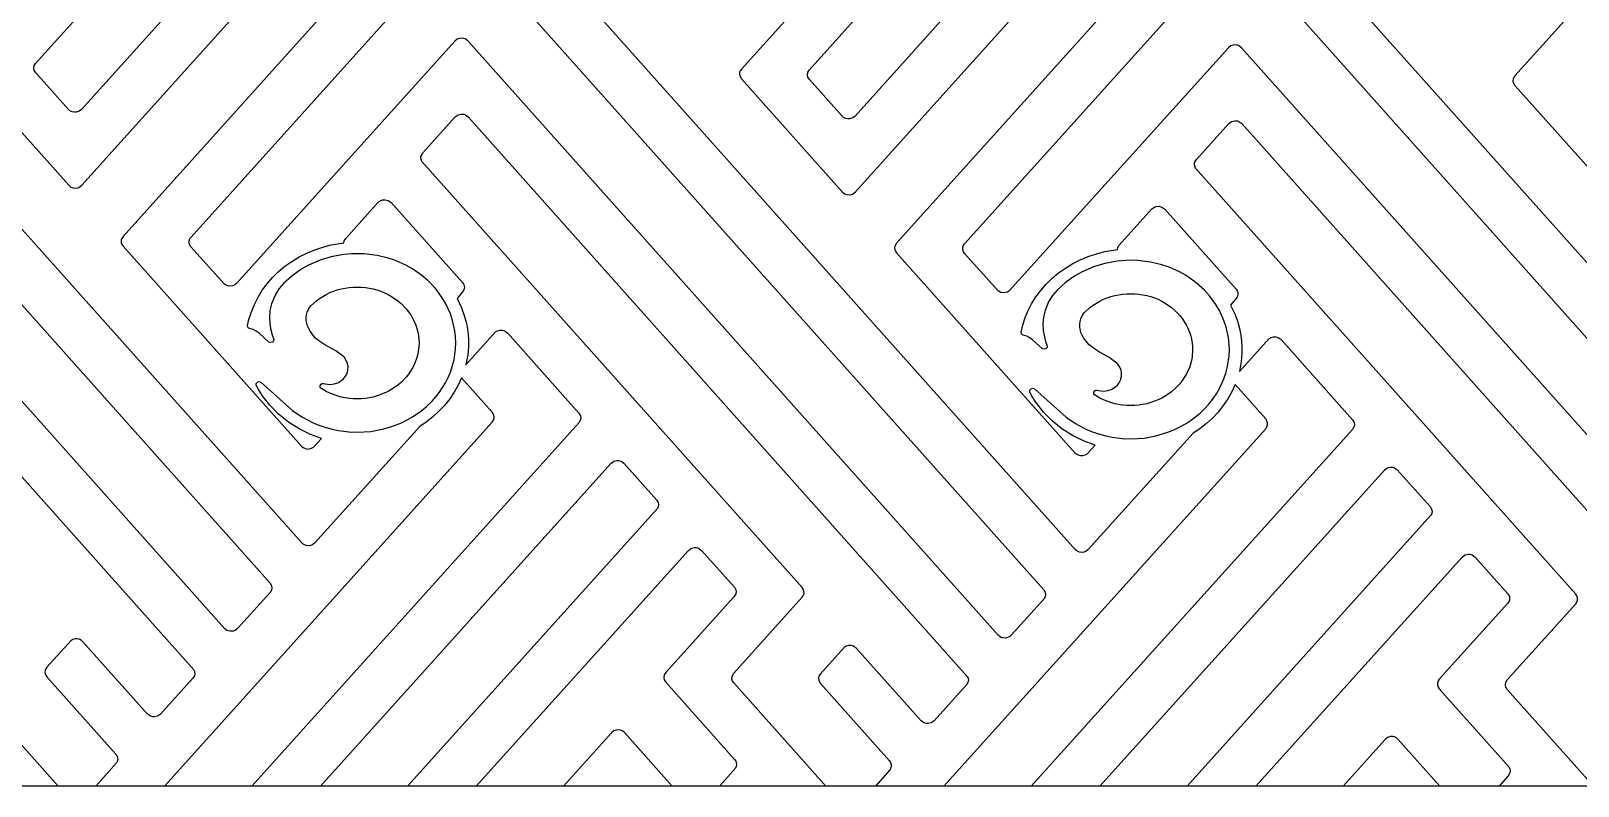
# Model space of a CAD drawing. Extents: x 44111 to 90315, y 4379 to 151689.
# Drawn here: x 67238 to 68182, y 134819 to 135279 of the extents above; entities that cross this region are included whole.
import ezdxf

# ---------------------------------------------------------------- set-up
doc = ezdxf.new("R2010")
doc.units = 0
doc.header["$LTSCALE"] = 1000
doc.header["$MEASUREMENT"] = 0
for name, color, linetype in [('A-立面外墙材料填充', 8, 'Continuous'), ('A-立面看线', 50, 'Continuous'), ('DIM_ELEV', 3, 'Continuous')]:
    doc.layers.add(name, color=color, linetype=linetype)

# ---------------------------------------------------------------- blocks, each defined once
blk = doc.blocks.new('yggggggg')
at = {"layer": 'A-立面外墙材料填充'}
for p, q in [((658625.12, -620170.71), (658902.14, -619863.3)), ((658955.06, -619863.68), (658653.09, -620198.77)), ((659097.02, -620174.77), (659374.04, -619867.36)), ((659426.96, -619867.74), (659124.98, -620202.83)), ((658653.29, -620244.99), (658974.55, -619888.5)), ((659125.18, -620249.05), (659446.44, -619892.56)), ((659002.51, -619916.56), (658678.45, -620276.17)), ((659474.41, -619920.62), (659150.35, -620280.23)), ((658719.91, -620276.6), (659021.89, -619941.51)), ((659191.81, -620280.66), (659493.78, -619945.57)), ((658442.04, -620122.29), (658768.22, -620487.56)), ((658787.44, -620463), (658483.5, -620122.65)), ((658913.94, -620126.35), (659240.12, -620491.62)), ((659259.34, -620467.06), (658955.4, -620126.71)), ((659097.38, -620127.93), (659055.64, -620174.24)), ((659385.83, -620130.41), (659712.01, -620495.68)), ((659731.23, -620471.12), (659427.3, -620130.77)), ((659569.27, -620131.99), (659527.54, -620178.3)), ((658740.4, -620515.2), (658417, -620153.05)), ((658880.86, -620157.1), (658747.76, -620304.8)), ((658882.24, -620156), (658880.86, -620157.1)), ((658883.7, -620155.46), (658882.24, -620156)), ((658885.58, -620155.38), (658883.7, -620155.46)), ((658887.09, -620155.8), (658885.58, -620155.38)), ((658888.9, -620157.11), (658887.09, -620155.8)), ((659212.3, -620519.26), (658888.9, -620157.11)), ((659352.76, -620161.16), (659219.03, -620309.44)), ((659354.14, -620160.06), (659352.76, -620161.16)), ((659355.6, -620159.52), (659354.14, -620160.06)), ((659357.48, -620159.44), (659355.6, -620159.52)), ((659358.99, -620159.86), (659357.48, -620159.44)), ((659360.79, -620161.17), (659358.99, -620159.86)), ((659684.19, -620523.32), (659360.79, -620161.17)), ((658583.76, -620176.11), (658645.28, -620245.01)), ((658624.06, -620173.8), (658624.33, -620172.05)), ((658624.32, -620174.99), (658624.06, -620173.8)), ((658625.22, -620176.47), (658624.32, -620174.99)), ((658624.33, -620172.05), (658625.12, -620170.71)), ((658645.25, -620198.88), (658625.22, -620176.47)), ((659054.6, -620176.13), (659054.46, -620177.37)), ((659054.96, -620175.22), (659054.6, -620176.13)), ((659055.64, -620174.24), (659054.96, -620175.22)), ((659095.96, -620177.86), (659096.22, -620176.11)), ((659096.22, -620176.11), (659097.02, -620174.77)), ((659054.46, -620177.37), (659054.62, -620178.33)), ((659054.62, -620178.33), (659055.65, -620180.17)), ((659055.65, -620180.17), (659117.18, -620249.07)), ((659096.22, -620179.05), (659095.96, -620177.86)), ((659097.12, -620180.53), (659096.22, -620179.05)), ((659117.14, -620202.94), (659097.12, -620180.53)), ((659526.5, -620180.19), (659526.36, -620181.43)), ((659526.36, -620181.43), (659526.51, -620182.39)), ((659526.86, -620179.28), (659526.5, -620180.19)), ((659526.51, -620182.39), (659527.55, -620184.23)), ((659527.54, -620178.3), (659526.86, -620179.28)), ((659527.55, -620184.23), (659589.08, -620253.13)), ((658417.13, -620199.27), (658721.57, -620540.3)), ((658646.04, -620199.56), (658645.25, -620198.88)), ((658647.45, -620200.25), (658646.04, -620199.56)), ((658648.79, -620200.5), (658647.45, -620200.25)), ((658649.78, -620200.47), (658648.79, -620200.5)), ((658651.65, -620199.89), (658649.78, -620200.47)), ((658653.09, -620198.77), (658651.65, -620199.89)), ((658861.33, -620225.21), (658881.06, -620203.32)), ((658881.06, -620203.32), (658882.83, -620202.05)), ((658882.83, -620202.05), (658884.74, -620201.59)), ((658884.74, -620201.59), (658886.34, -620201.74)), ((658886.34, -620201.74), (658887.27, -620202.06)), ((658887.27, -620202.06), (658889.03, -620203.33)), ((658889.03, -620203.33), (659193.46, -620544.36)), ((659117.93, -620203.62), (659117.14, -620202.94)), ((659119.35, -620204.31), (659117.93, -620203.62)), ((659120.69, -620204.56), (659119.35, -620204.31)), ((659121.68, -620204.53), (659120.69, -620204.56)), ((659123.55, -620203.95), (659121.68, -620204.53)), ((659124.98, -620202.83), (659123.55, -620203.95)), ((659333.23, -620229.27), (659352.96, -620207.38)), ((659352.96, -620207.38), (659354.72, -620206.11)), ((659354.72, -620206.11), (659356.64, -620205.65)), ((659356.64, -620205.65), (659358.24, -620205.8)), ((659358.24, -620205.8), (659359.17, -620206.12)), ((659359.17, -620206.12), (659360.93, -620207.39)), ((659360.93, -620207.39), (659664.97, -620547.88)), ((658860.16, -620227.88), (658860.43, -620226.69)), ((658860.31, -620229.31), (658860.16, -620227.88)), ((658860.82, -620230.44), (658860.31, -620229.31)), ((658860.43, -620226.69), (658861.33, -620225.21)), ((659092.71, -620490.22), (658860.82, -620230.44)), ((659332.06, -620231.94), (659332.32, -620230.75)), ((659332.21, -620233.37), (659332.06, -620231.94)), ((659332.72, -620234.5), (659332.21, -620233.37)), ((659332.32, -620230.75), (659333.23, -620229.27)), ((659564.61, -620494.28), (659332.72, -620234.5)), ((658645.28, -620245.01), (658646.63, -620246.08)), ((658646.63, -620246.08), (658648.08, -620246.63)), ((658648.08, -620246.63), (658649.96, -620246.72)), ((658649.96, -620246.72), (658651.47, -620246.3)), ((658651.47, -620246.3), (658653.29, -620244.99)), ((659117.18, -620249.07), (659118.52, -620250.14)), ((659118.52, -620250.14), (659119.98, -620250.69)), ((659119.98, -620250.69), (659121.86, -620250.78)), ((659121.86, -620250.78), (659123.37, -620250.37)), ((659123.37, -620250.37), (659125.18, -620249.05)), ((658814.29, -620277.41), (658834.15, -620255.39)), ((658834.15, -620255.39), (658835.46, -620254.41)), ((658835.46, -620254.41), (658836.72, -620253.93)), ((658836.72, -620253.93), (658838.32, -620253.79)), ((658838.32, -620253.79), (658840.23, -620254.25)), ((658840.23, -620254.25), (658841.99, -620255.53)), ((658841.99, -620255.53), (658885.56, -620304.33)), ((659286.19, -620281.47), (659306.05, -620259.45)), ((659306.05, -620259.45), (659307.36, -620258.47)), ((659307.36, -620258.47), (659308.62, -620257.99)), ((659308.62, -620257.99), (659310.22, -620257.85)), ((659310.22, -620257.85), (659312.13, -620258.31)), ((659312.13, -620258.31), (659313.89, -620259.59)), ((659313.89, -620259.59), (659357.46, -620308.39)), ((658677.4, -620278.01), (658677.25, -620278.97)), ((658677.25, -620278.97), (658677.38, -620280.21)), ((658677.38, -620280.21), (658677.73, -620281.12)), ((658678.45, -620276.17), (658677.4, -620278.01)), ((658718.74, -620279.82), (658718.78, -620278.94)), ((658719, -620281.02), (658718.74, -620279.82)), ((658718.78, -620278.94), (658719.24, -620277.56)), ((658719.24, -620277.56), (658719.91, -620276.6)), ((658805.49, -620281.37), (658813.11, -620280.13)), ((658813.11, -620280.13), (658813.39, -620278.89)), ((658813.39, -620278.89), (658814.29, -620277.41)), ((659150.35, -620280.23), (659149.3, -620282.07)), ((659191.14, -620281.62), (659191.81, -620280.66)), ((658677.73, -620281.12), (658678.44, -620282.14)), ((658678.44, -620282.14), (658787.27, -620404.01)), ((658719.9, -620282.49), (658719, -620281.02)), ((658740.43, -620305.37), (658719.9, -620282.49)), ((658781.43, -620291.39), (658785.86, -620288.72)), ((658785.86, -620288.72), (658790.51, -620286.36)), ((658790.51, -620286.36), (658795.35, -620284.35)), ((658795.35, -620284.35), (658800.36, -620282.68)), ((658805.39, -620288.62), (658798.61, -620290.71)), ((658800.36, -620282.68), (658805.49, -620281.37)), ((658813.07, -620287.2), (658805.39, -620288.62)), ((658817.75, -620286.78), (658813.07, -620287.2)), ((658825.59, -620286.82), (658817.75, -620286.78)), ((658833.38, -620287.79), (658825.59, -620286.82)), ((658840.28, -620289.46), (658833.38, -620287.79)), ((658844.65, -620290.95), (658840.28, -620289.46)), ((659149.3, -620282.07), (659149.14, -620283.03)), ((659149.14, -620283.03), (659149.27, -620284.27)), ((659149.27, -620284.27), (659149.63, -620285.18)), ((659149.63, -620285.18), (659150.33, -620286.2)), ((659150.33, -620286.2), (659259.17, -620408.07)), ((659190.67, -620284.21), (659190.68, -620283)), ((659191.13, -620285.59), (659190.67, -620284.21)), ((659190.68, -620283), (659191.14, -620281.62)), ((659191.8, -620286.55), (659191.13, -620285.59)), ((659212.32, -620309.43), (659191.8, -620286.55)), ((659262.41, -620290.42), (659267.25, -620288.41)), ((659267.25, -620288.41), (659272.25, -620286.74)), ((659272.25, -620286.74), (659277.39, -620285.43)), ((659277.39, -620285.43), (659285.01, -620284.19)), ((659285.01, -620284.19), (659285.28, -620282.95)), ((659285.28, -620282.95), (659286.19, -620281.47)), ((658769.7, -620301.19), (658773.32, -620297.65)), ((658773.32, -620297.65), (658777.24, -620294.38)), ((658777.24, -620294.38), (658781.43, -620291.39)), ((658784.41, -620298.13), (658781.35, -620300.42)), ((658787.57, -620296.05), (658784.41, -620298.13)), ((658791.56, -620293.81), (658787.57, -620296.05)), ((658798.61, -620290.71), (658791.56, -620293.81)), ((658851.05, -620293.81), (658844.65, -620290.95)), ((658855.04, -620296.05), (658851.05, -620293.81)), ((658860.68, -620299.96), (658855.04, -620296.05)), ((659245.22, -620301.71), (659249.13, -620298.44)), ((659249.13, -620298.44), (659253.32, -620295.45)), ((659253.32, -620295.45), (659257.76, -620292.78)), ((659257.76, -620292.78), (659262.41, -620290.42)), ((659263.46, -620297.87), (659259.46, -620300.11)), ((659270.51, -620294.77), (659263.46, -620297.87)), ((659277.29, -620292.68), (659270.51, -620294.77)), ((659285, -620291.25), (659277.29, -620292.68)), ((659292.82, -620290.75), (659285, -620291.25)), ((659297.52, -620290.89), (659292.82, -620290.75)), ((659305.28, -620291.85), (659297.52, -620290.89)), ((659312.17, -620293.52), (659305.28, -620291.85)), ((659316.54, -620295.01), (659312.17, -620293.52)), ((659322.94, -620297.87), (659316.54, -620295.01)), ((659326.94, -620300.11), (659322.94, -620297.87)), ((658742.13, -620306.28), (658740.43, -620305.37)), ((658743.47, -620306.52), (658742.13, -620306.28)), ((658745.43, -620306.28), (658743.47, -620306.52)), ((658746.85, -620305.6), (658745.43, -620306.28)), ((658747.76, -620304.8), (658746.85, -620305.6)), ((658760.79, -620313.25), (658763.39, -620309.04)), ((658763.39, -620309.04), (658766.35, -620305.03)), ((658766.35, -620305.03), (658769.7, -620301.19)), ((658773.58, -620308.2), (658771.18, -620312.01)), ((658776.34, -620304.96), (658773.58, -620308.2)), ((658781.35, -620300.42), (658776.34, -620304.96)), ((658804.67, -620310.47), (658809.12, -620308.8)), ((658809.12, -620308.8), (658811.6, -620308.12)), ((658811.6, -620308.12), (658816.32, -620307.27)), ((658816.32, -620307.27), (658818.9, -620307.04)), ((658818.9, -620307.04), (658823.71, -620307.04)), ((658823.71, -620307.04), (658826.29, -620307.27)), ((658826.29, -620307.27), (658831.01, -620308.12)), ((658831.01, -620308.12), (658833.37, -620308.77)), ((658833.37, -620308.77), (658835.8, -620309.59)), ((658864.11, -620302.87), (658860.68, -620299.96)), ((658866.76, -620305.47), (658864.11, -620302.87)), ((658869.24, -620308.23), (658866.76, -620305.47)), ((658873.2, -620313.6), (658869.24, -620308.23)), ((658885.56, -620304.33), (658886.23, -620305.29)), ((658886.72, -620307.55), (658886.22, -620309.26)), ((658886.23, -620305.29), (658886.57, -620306.12)), ((658886.57, -620306.12), (658886.72, -620307.55)), ((659238.25, -620309.09), (659241.6, -620305.25)), ((659241.6, -620305.25), (659245.22, -620301.71)), ((659248.23, -620309.02), (659245.48, -620312.26)), ((659253.25, -620304.48), (659248.23, -620309.02)), ((659256.3, -620302.19), (659253.25, -620304.48)), ((659259.46, -620300.11), (659256.3, -620302.19)), ((659333.12, -620304.46), (659326.94, -620300.11)), ((659338.17, -620309.03), (659333.12, -620304.46)), ((659341.15, -620312.31), (659338.17, -620309.03)), ((659357.46, -620308.39), (659358.13, -620309.35)), ((658756.72, -620322.16), (658758.56, -620317.63)), ((658758.56, -620317.63), (658760.79, -620313.25)), ((658769.03, -620317.25), (658768.09, -620321.35)), ((658771.18, -620312.01), (658769.03, -620317.25)), ((658792, -620319.81), (658793.05, -620318.51)), ((658793.05, -620318.51), (658796.38, -620315.48)), ((658796.38, -620315.48), (658798.38, -620313.99)), ((658798.38, -620313.99), (658802.38, -620311.58)), ((658802.38, -620311.58), (658804.67, -620310.47)), ((658835.8, -620309.59), (658840.11, -620311.52)), ((658840.11, -620311.52), (658842.31, -620312.76)), ((658842.31, -620312.76), (658846.13, -620315.41)), ((658846.13, -620315.41), (658848.02, -620317.01)), ((658848.02, -620317.01), (658851.2, -620320.29)), ((658875.42, -620317.35), (658873.2, -620313.6)), ((658878.15, -620323.32), (658875.42, -620317.35)), ((658886.22, -620309.26), (658882.19, -620313.95)), ((658882.19, -620313.95), (658884.99, -620319.82)), ((659214.03, -620310.34), (659212.32, -620309.43)), ((659215.99, -620310.58), (659214.03, -620310.34)), ((659217.9, -620310.13), (659215.99, -620310.58)), ((659219.03, -620309.44), (659217.9, -620310.13)), ((659230.46, -620321.69), (659232.69, -620317.31)), ((659232.69, -620317.31), (659235.29, -620313.1)), ((659235.29, -620313.1), (659238.25, -620309.09)), ((659243.08, -620316.07), (659240.93, -620321.31)), ((659245.48, -620312.26), (659243.08, -620316.07)), ((659268.28, -620319.54), (659270.28, -620318.05)), ((659270.28, -620318.05), (659274.28, -620315.64)), ((659274.28, -620315.64), (659276.57, -620314.53)), ((659276.57, -620314.53), (659281.01, -620312.86)), ((659281.01, -620312.86), (659283.49, -620312.18)), ((659283.49, -620312.18), (659288.21, -620311.33)), ((659288.21, -620311.33), (659290.79, -620311.1)), ((659290.79, -620311.1), (659295.61, -620311.1)), ((659295.61, -620311.1), (659298.19, -620311.33)), ((659298.19, -620311.33), (659302.9, -620312.18)), ((659302.9, -620312.18), (659305.39, -620312.86)), ((659305.39, -620312.86), (659309.83, -620314.53)), ((659309.83, -620314.53), (659312.12, -620315.64)), ((659312.12, -620315.64), (659314.21, -620316.82)), ((659314.21, -620316.82), (659318.03, -620319.47)), ((659345.1, -620317.66), (659341.15, -620312.31)), ((659347.32, -620321.41), (659345.1, -620317.66)), ((659358.12, -620313.32), (659354.09, -620318.01)), ((659354.09, -620318.01), (659356.88, -620323.88)), ((659358.61, -620311.61), (659358.12, -620313.32)), ((659358.13, -620309.35), (659358.46, -620310.18)), ((659358.46, -620310.18), (659358.61, -620311.61)), ((658754.44, -620330.48), (658755.28, -620326.8)), ((658755.28, -620326.8), (658756.72, -620322.16)), ((658768.09, -620321.35), (658767.74, -620325.51)), ((658767.74, -620325.51), (658767.92, -620329.52)), ((658790.17, -620325.7), (658790.33, -620324.06)), ((658790.23, -620327.39), (658790.17, -620325.7)), ((658790.93, -620330.61), (658790.23, -620327.39)), ((658790.33, -620324.06), (658790.77, -620322.29)), ((658790.77, -620322.29), (658792, -620319.81)), ((658851.2, -620320.29), (658854.01, -620324.09)), ((658854.01, -620324.09), (658856.14, -620328)), ((658879.5, -620327.36), (658878.15, -620323.32)), ((658880.89, -620333.69), (658879.5, -620327.36)), ((658884.99, -620319.82), (658886.64, -620324.4)), ((658886.64, -620324.4), (658887.88, -620329.09)), ((659227.17, -620330.86), (659228.62, -620326.22)), ((659228.62, -620326.22), (659230.46, -620321.69)), ((659239.99, -620325.41), (659239.63, -620329.58)), ((659240.93, -620321.31), (659239.99, -620325.41)), ((659262.23, -620328.12), (659262.67, -620326.35)), ((659262.67, -620326.35), (659263.9, -620323.87)), ((659263.9, -620323.87), (659264.95, -620322.57)), ((659264.95, -620322.57), (659268.28, -620319.54)), ((659318.03, -620319.47), (659319.92, -620321.07)), ((659319.92, -620321.07), (659323.09, -620324.35)), ((659323.09, -620324.35), (659324.6, -620326.25)), ((659324.6, -620326.25), (659327.01, -620330.02)), ((659350.05, -620327.38), (659347.32, -620321.41)), ((659351.4, -620331.42), (659350.05, -620327.38)), ((659356.88, -620323.88), (659358.53, -620328.46)), ((658754.47, -620331.19), (658754.44, -620330.48)), ((658754.81, -620331.83), (658754.47, -620331.19)), ((658755.4, -620332.29), (658754.81, -620331.83)), ((658757.81, -620333), (658755.4, -620332.29)), ((658759.73, -620333.96), (658757.81, -620333)), ((658761.39, -620335.19), (658759.73, -620333.96)), ((658767.46, -620340.63), (658761.39, -620335.19)), ((658767.92, -620329.52), (658768.37, -620332.41)), ((658768.37, -620332.41), (658769.37, -620336.21)), ((658769.37, -620336.21), (658770.38, -620338.93)), ((658792.54, -620334.01), (658790.93, -620330.61)), ((658794.7, -620336.88), (658792.54, -620334.01)), ((658795.95, -620338.16), (658794.7, -620336.88)), ((658856.14, -620328), (658857.05, -620330.19)), ((658857.05, -620330.19), (658858.29, -620334.4)), ((658858.29, -620334.4), (658858.72, -620336.71)), ((658858.72, -620336.71), (658859.03, -620341.05)), ((658881.3, -620337.23), (658880.89, -620333.69)), ((658881.45, -620340.76), (658881.3, -620337.23)), ((658887.59, -620354.39), (658905.66, -620334.45)), ((658887.88, -620329.09), (658888.72, -620333.86)), ((658888.72, -620333.86), (658889.15, -620338.73)), ((658905.66, -620334.45), (658906.8, -620333.76)), ((658906.8, -620333.76), (658908.34, -620333.34)), ((658908.34, -620333.34), (658909.7, -620333.34)), ((658909.7, -620333.34), (658911.24, -620333.77)), ((658911.24, -620333.77), (658913, -620335.05)), ((658913, -620335.05), (658956.57, -620383.84)), ((659226.34, -620334.54), (659227.17, -620330.86)), ((659226.37, -620335.25), (659226.34, -620334.54)), ((659226.7, -620335.89), (659226.37, -620335.25)), ((659227.3, -620336.35), (659226.7, -620335.89)), ((659229.7, -620337.06), (659227.3, -620336.35)), ((659231.63, -620338.02), (659229.7, -620337.06)), ((659239.63, -620329.58), (659239.82, -620333.58)), ((659239.82, -620333.58), (659240.27, -620336.47)), ((659240.27, -620336.47), (659241.27, -620340.27)), ((659262.07, -620329.76), (659262.23, -620328.12)), ((659262.13, -620331.45), (659262.07, -620329.76)), ((659262.83, -620334.67), (659262.13, -620331.45)), ((659264.43, -620338.07), (659262.83, -620334.67)), ((659327.01, -620330.02), (659328.08, -620332.16)), ((659328.08, -620332.16), (659329.63, -620336.28)), ((659329.63, -620336.28), (659330.22, -620338.57)), ((659352.79, -620337.75), (659351.4, -620331.42)), ((659358.53, -620328.46), (659359.78, -620333.15)), ((659359.78, -620333.15), (659360.62, -620337.92)), ((658768.49, -620340.92), (658767.46, -620340.63)), ((658769.53, -620340.65), (658768.49, -620340.92)), ((658770.24, -620339.91), (658769.53, -620340.65)), ((658770.38, -620338.93), (658770.24, -620339.91)), ((658798.59, -620340.33), (658795.95, -620338.16)), ((658801.62, -620342.28), (658798.59, -620340.33)), ((658808.17, -620345.93), (658801.62, -620342.28)), ((658812.06, -620348.73), (658808.17, -620345.93)), ((658858.95, -620343.4), (658858.32, -620347.71)), ((658859.03, -620341.05), (658858.95, -620343.4)), ((658880.37, -620351.39), (658881.3, -620344.99)), ((658881.3, -620344.99), (658881.45, -620340.76)), ((658889.14, -620343.56), (658888.72, -620348.36)), ((658889.15, -620338.73), (658889.14, -620343.56)), ((659233.29, -620339.25), (659231.63, -620338.02)), ((659239.35, -620344.69), (659233.29, -620339.25)), ((659240.39, -620344.98), (659239.35, -620344.69)), ((659241.43, -620344.71), (659240.39, -620344.98)), ((659241.27, -620340.27), (659242.28, -620342.99)), ((659242.14, -620343.97), (659241.43, -620344.71)), ((659242.28, -620342.99), (659242.14, -620343.97)), ((659266.59, -620340.94), (659264.43, -620338.07)), ((659267.84, -620342.22), (659266.59, -620340.94)), ((659270.48, -620344.39), (659267.84, -620342.22)), ((659273.52, -620346.34), (659270.48, -620344.39)), ((659280.07, -620349.99), (659273.52, -620346.34)), ((659330.22, -620338.57), (659330.84, -620342.88)), ((659330.93, -620345.23), (659330.61, -620349.57)), ((659330.84, -620342.88), (659330.93, -620345.23)), ((659353.25, -620341.96), (659352.79, -620337.75)), ((659353.2, -620349.05), (659353.35, -620345.49)), ((659353.35, -620345.49), (659353.25, -620341.96)), ((659359.48, -620358.45), (659377.56, -620338.51)), ((659360.62, -620337.92), (659361.04, -620342.73)), ((659361.04, -620342.73), (659361.04, -620347.62)), ((659377.56, -620338.51), (659378.69, -620337.82)), ((659378.69, -620337.82), (659380.23, -620337.4)), ((659380.23, -620337.4), (659381.6, -620337.4)), ((659381.6, -620337.4), (659383.14, -620337.83)), ((659383.14, -620337.83), (659384.89, -620339.11)), ((659384.89, -620339.11), (659428.47, -620387.9)), ((658813.45, -620350.1), (658812.06, -620348.73)), ((658814.61, -620351.79), (658813.45, -620350.1)), ((658815.38, -620353.65), (658814.61, -620351.79)), ((658815.73, -620355.61), (658815.38, -620353.65)), ((658815.63, -620357.76), (658815.73, -620355.61)), ((658855.11, -620356.26), (658852.71, -620360.03)), ((658856.18, -620354.12), (658855.11, -620356.26)), ((658857.73, -620350), (658856.18, -620354.12)), ((658858.32, -620347.71), (658857.73, -620350)), ((658878.15, -620358.9), (658879.31, -620355.53)), ((658879.31, -620355.53), (658880.37, -620351.39)), ((658888.72, -620348.36), (658887.59, -620354.39)), ((659283.95, -620352.79), (659280.07, -620349.99)), ((659285.35, -620354.16), (659283.95, -620352.79)), ((659286.5, -620355.85), (659285.35, -620354.16)), ((659287.28, -620357.71), (659286.5, -620355.85)), ((659328.95, -620356.09), (659327.01, -620360.32)), ((659330.19, -620351.88), (659328.95, -620356.09)), ((659330.61, -620349.57), (659330.19, -620351.88)), ((659351.2, -620359.59), (659352.27, -620355.45)), ((659352.27, -620355.45), (659353.2, -620349.05)), ((659360.62, -620352.42), (659359.48, -620358.45)), ((659361.04, -620347.62), (659360.62, -620352.42)), ((658759.76, -620365.85), (658760.44, -620365.04)), ((658760.44, -620365.04), (658761.51, -620364.72)), ((658761.51, -620364.72), (658762.59, -620365.01)), ((658762.59, -620365.01), (658781.91, -620382.24)), ((658807.26, -620366.1), (658809.5, -620365.36)), ((658809.5, -620365.36), (658811.37, -620364.31)), ((658811.37, -620364.31), (658812.97, -620362.95)), ((658812.97, -620362.95), (658814.16, -620361.48)), ((658814.16, -620361.48), (658815.1, -620359.69)), ((658815.1, -620359.69), (658815.63, -620357.76)), ((658848.02, -620365.21), (658846.13, -620366.81)), ((658851.2, -620361.94), (658848.02, -620365.21)), ((658852.71, -620360.03), (658851.2, -620361.94)), ((658871.53, -620371.06), (658875.08, -620365.49)), ((658875.08, -620365.49), (658876.73, -620362.26)), ((658876.73, -620362.26), (658878.15, -620358.9)), ((658884.98, -620362.43), (658882.94, -620366.86)), ((658903.65, -620383.39), (658884.98, -620362.43)), ((659284.87, -620367.01), (659286.05, -620365.54)), ((659286.05, -620365.54), (659287, -620363.75)), ((659287, -620363.75), (659287.56, -620361.66)), ((659287.63, -620359.67), (659287.28, -620357.71)), ((659287.56, -620361.66), (659287.63, -620359.67)), ((659324.6, -620364.09), (659323.09, -620366)), ((659327.01, -620360.32), (659324.6, -620364.09)), ((659347.32, -620368.93), (659350.04, -620362.99)), ((659350.04, -620362.99), (659351.2, -620359.59)), ((658759.71, -620366.86), (658759.76, -620365.85)), ((658760.83, -620369.03), (658759.71, -620366.86)), ((658763.39, -620373.18), (658760.83, -620369.03)), ((658767.96, -620379.11), (658763.39, -620373.18)), ((658798.74, -620367.14), (658799.29, -620366.28)), ((658798.8, -620368.14), (658798.74, -620367.14)), ((658799.2, -620368.71), (658798.8, -620368.14)), ((658802.38, -620370.64), (658799.2, -620368.71)), ((658799.29, -620366.28), (658799.92, -620365.93)), ((658799.92, -620365.93), (658800.66, -620365.83)), ((658800.66, -620365.83), (658803.08, -620366.31)), ((658804.67, -620371.75), (658802.38, -620370.64)), ((658803.08, -620366.31), (658805.09, -620366.39)), ((658809.12, -620373.42), (658804.67, -620371.75)), ((658805.09, -620366.39), (658807.26, -620366.1)), ((658811.6, -620374.1), (658809.12, -620373.42)), ((658816.32, -620374.95), (658811.6, -620374.1)), ((658818.9, -620375.18), (658816.32, -620374.95)), ((658826.29, -620374.95), (658823.71, -620375.18)), ((658831.01, -620374.1), (658826.29, -620374.95)), ((658833.49, -620373.42), (658831.01, -620374.1)), ((658835.8, -620372.63), (658833.49, -620373.42)), ((658840.11, -620370.7), (658835.8, -620372.63)), ((658842.31, -620369.46), (658840.11, -620370.7)), ((658846.13, -620366.81), (658842.31, -620369.46)), ((658866.76, -620376.75), (658869.24, -620373.99)), ((658869.24, -620373.99), (658871.53, -620371.06)), ((658880.52, -620371.15), (658877.73, -620375.27)), ((658882.94, -620366.86), (658880.52, -620371.15)), ((659231.6, -620370.92), (659231.66, -620369.91)), ((659232.72, -620373.09), (659231.6, -620370.92)), ((659231.66, -620369.91), (659232.34, -620369.1)), ((659232.34, -620369.1), (659233.41, -620368.78)), ((659235.29, -620377.24), (659232.72, -620373.09)), ((659233.41, -620368.78), (659234.48, -620369.07)), ((659234.48, -620369.07), (659253.8, -620386.3)), ((659270.63, -620371.2), (659271.19, -620370.34)), ((659270.7, -620372.2), (659270.63, -620371.2)), ((659271.09, -620372.77), (659270.7, -620372.2)), ((659274.28, -620374.7), (659271.09, -620372.77)), ((659271.19, -620370.34), (659271.82, -620369.99)), ((659271.82, -620369.99), (659272.55, -620369.89)), ((659272.55, -620369.89), (659274.98, -620370.37)), ((659276.57, -620375.81), (659274.28, -620374.7)), ((659274.98, -620370.37), (659276.99, -620370.45)), ((659276.99, -620370.45), (659279.16, -620370.16)), ((659279.16, -620370.16), (659281.23, -620369.49)), ((659281.23, -620369.49), (659283.26, -620368.37)), ((659283.26, -620368.37), (659284.87, -620367.01)), ((659312.12, -620374.7), (659309.83, -620375.81)), ((659314.21, -620373.52), (659312.12, -620374.7)), ((659318.03, -620370.87), (659314.21, -620373.52)), ((659319.92, -620369.27), (659318.03, -620370.87)), ((659323.09, -620366), (659319.92, -620369.27)), ((659343.02, -620375.67), (659345.47, -620372.11)), ((659345.47, -620372.11), (659347.32, -620368.93)), ((659354.84, -620370.92), (659352.42, -620375.21)), ((659356.88, -620366.49), (659354.84, -620370.92)), ((659375.55, -620387.45), (659356.88, -620366.49)), ((658773.32, -620384.57), (658767.96, -620379.11)), ((658779.3, -620389.37), (658773.32, -620384.57)), ((658781.91, -620382.24), (658787.59, -620386.18)), ((658823.71, -620375.18), (658818.9, -620375.18)), ((658855.04, -620386.17), (658860.68, -620382.26)), ((658860.68, -620382.26), (658863.59, -620379.82)), ((658863.59, -620379.82), (658866.76, -620376.75)), ((658871.18, -620382.78), (658867.42, -620386.2)), ((658874.6, -620379.17), (658871.18, -620382.78)), ((658877.73, -620375.27), (658874.6, -620379.17)), ((658904.54, -620384.81), (658903.65, -620383.39)), ((658956.57, -620383.84), (658957.57, -620385.64)), ((659239.9, -620383.23), (659235.29, -620377.24)), ((659245.22, -620388.63), (659239.9, -620383.23)), ((659281.01, -620377.48), (659276.57, -620375.81)), ((659283.49, -620378.16), (659281.01, -620377.48)), ((659288.21, -620379.01), (659283.49, -620378.16)), ((659290.79, -620379.24), (659288.21, -620379.01)), ((659295.61, -620379.24), (659290.79, -620379.24)), ((659298.19, -620379.01), (659295.61, -620379.24)), ((659302.9, -620378.16), (659298.19, -620379.01)), ((659305.39, -620377.48), (659302.9, -620378.16)), ((659309.83, -620375.81), (659305.39, -620377.48)), ((659330.12, -620388.14), (659335.46, -620383.9)), ((659335.46, -620383.9), (659338.17, -620381.31)), ((659338.17, -620381.31), (659340.71, -620378.55)), ((659340.71, -620378.55), (659343.02, -620375.67)), ((659346.49, -620383.23), (659343.03, -620386.89)), ((659349.63, -620379.33), (659346.49, -620383.23)), ((659352.42, -620375.21), (659349.63, -620379.33)), ((658703.7, -620611.22), (658903.64, -620389.35)), ((658956.55, -620389.73), (658756.96, -620611.22)), ((658785.8, -620393.47), (658779.3, -620389.37)), ((658792.84, -620396.88), (658785.8, -620393.47)), ((658787.59, -620386.18), (658794.36, -620389.77)), ((658794.36, -620389.77), (658797.96, -620391.27)), ((658859.43, -620391.97), (658795.4, -620463.02)), ((658797.96, -620391.27), (658801.63, -620392.54)), ((658801.63, -620392.54), (658806.07, -620393.76)), ((658806.07, -620393.76), (658809.91, -620394.55)), ((658829.53, -620395.02), (658836.5, -620393.77)), ((658836.5, -620393.77), (658840.3, -620392.75)), ((658840.3, -620392.75), (658844, -620391.51)), ((658844, -620391.51), (658848.22, -620389.78)), ((658848.22, -620389.78), (658851.71, -620388.07)), ((658851.71, -620388.07), (658855.04, -620386.17)), ((658863.36, -620389.33), (658859.43, -620391.97)), ((658867.42, -620386.2), (658863.36, -620389.33)), ((658903.64, -620389.35), (658904.39, -620388.27)), ((658904.39, -620388.27), (658904.78, -620387.08)), ((658904.84, -620386.11), (658904.54, -620384.81)), ((658904.78, -620387.08), (658904.84, -620386.11)), ((658957.57, -620387.94), (658956.55, -620389.73)), ((658957.57, -620385.64), (658957.73, -620386.51)), ((658957.73, -620386.51), (658957.57, -620387.94)), ((659179.25, -620611.22), (659375.53, -620393.41)), ((659428.45, -620393.79), (659232.51, -620611.22)), ((659251.14, -620393.39), (659245.22, -620388.63)), ((659257.69, -620397.53), (659251.14, -620393.39)), ((659253.8, -620386.3), (659259.49, -620390.24)), ((659259.49, -620390.24), (659266.25, -620393.83)), ((659266.25, -620393.83), (659269.86, -620395.33)), ((659319.49, -620394.12), (659323.58, -620392.14)), ((659323.58, -620392.14), (659326.91, -620390.24)), ((659326.91, -620390.24), (659330.12, -620388.14)), ((659335.26, -620393.39), (659331.33, -620396.03)), ((659339.31, -620390.26), (659335.26, -620393.39)), ((659343.03, -620386.89), (659339.31, -620390.26)), ((659375.53, -620393.41), (659376.28, -620392.33)), ((659376.29, -620388.54), (659375.55, -620387.45)), ((659376.28, -620392.33), (659376.69, -620391.06)), ((659376.7, -620389.81), (659376.29, -620388.54)), ((659376.69, -620391.06), (659376.7, -620389.81)), ((659429.47, -620392), (659428.45, -620393.79)), ((659428.47, -620387.9), (659429.47, -620389.7)), ((659429.47, -620389.7), (659429.62, -620391.13)), ((659429.62, -620391.13), (659429.47, -620392)), ((658799.55, -620399.3), (658792.84, -620396.88)), ((658794.72, -620404.58), (658799.55, -620399.3)), ((658809.91, -620394.55), (658817.72, -620395.44)), ((658817.72, -620395.44), (658825.62, -620395.39)), ((658825.62, -620395.39), (658829.53, -620395.02)), ((659264.74, -620400.94), (659257.69, -620397.53)), ((659271.45, -620403.36), (659264.74, -620400.94)), ((659266.61, -620408.64), (659271.45, -620403.36)), ((659331.33, -620396.03), (659267.3, -620467.08)), ((659269.86, -620395.33), (659273.53, -620396.6)), ((659273.53, -620396.6), (659277.97, -620397.82)), ((659277.97, -620397.82), (659281.81, -620398.61)), ((659281.81, -620398.61), (659289.62, -620399.5)), ((659289.62, -620399.5), (659297.52, -620399.45)), ((659297.52, -620399.45), (659301.43, -620399.08)), ((659301.43, -620399.08), (659308.4, -620397.83)), ((659308.4, -620397.83), (659315.87, -620395.58)), ((659315.87, -620395.58), (659319.49, -620394.12)), ((658787.27, -620404.01), (658788.31, -620404.91)), ((658788.31, -620404.91), (658789.53, -620405.51)), ((658789.53, -620405.51), (658790.99, -620405.79)), ((658790.99, -620405.79), (658792.07, -620405.74)), ((658792.07, -620405.74), (658793.49, -620405.34)), ((658793.49, -620405.34), (658794.72, -620404.58)), ((658977.81, -620413.28), (658979.72, -620412.82)), ((658979.72, -620412.82), (658980.71, -620412.86)), ((658980.71, -620412.86), (658982.25, -620413.29)), ((659259.17, -620408.07), (659260.21, -620408.97)), ((659260.21, -620408.97), (659261.43, -620409.57)), ((659261.43, -620409.57), (659262.48, -620409.81)), ((659262.48, -620409.81), (659263.97, -620409.8)), ((659263.97, -620409.8), (659265.39, -620409.4)), ((659265.39, -620409.4), (659266.61, -620408.64)), ((658798.81, -620611.22), (658976.04, -620414.55)), ((658976.04, -620414.55), (658977.81, -620413.28)), ((658982.25, -620413.29), (658983.88, -620414.44)), ((658983.88, -620414.44), (659003.91, -620436.85)), ((659274.36, -620611.22), (659447.94, -620418.61)), ((659447.94, -620418.61), (659449.7, -620417.34)), ((659449.7, -620417.34), (659451.62, -620416.88)), ((659451.62, -620416.88), (659452.61, -620416.92)), ((659452.61, -620416.92), (659454.15, -620417.35)), ((659454.15, -620417.35), (659455.78, -620418.5)), ((659455.78, -620418.5), (659475.81, -620440.91)), ((659003.91, -620436.85), (659004.81, -620438.33)), ((659004.91, -620440.95), (659004.39, -620442.08)), ((659004.81, -620438.33), (659005.07, -620439.53)), ((659005.07, -620439.53), (659004.91, -620440.95)), ((659475.81, -620440.91), (659476.71, -620442.39)), ((659004.39, -620442.08), (658852.07, -620611.22)), ((659476.29, -620446.14), (659327.62, -620611.22)), ((659476.81, -620445.01), (659476.29, -620446.14)), ((659476.71, -620442.39), (659476.96, -620443.59)), ((659476.96, -620443.59), (659476.81, -620445.01)), ((658788.35, -620463.8), (658787.44, -620463)), ((658790.13, -620464.6), (658788.35, -620463.8)), ((658792.1, -620464.71), (658790.13, -620464.6)), ((658793.97, -620464.13), (658792.1, -620464.71)), ((658795.4, -620463.02), (658793.97, -620464.13)), ((658893.92, -620611.22), (659023.38, -620467.56)), ((659023.38, -620467.56), (659025.14, -620466.29)), ((659025.14, -620466.29), (659027.06, -620465.84)), ((659027.06, -620465.84), (659028.05, -620465.87)), ((659028.05, -620465.87), (659029.59, -620466.3)), ((659029.59, -620466.3), (659031.35, -620467.58)), ((659031.35, -620467.58), (659051.36, -620490)), ((659260.25, -620467.87), (659259.34, -620467.06)), ((659262.02, -620468.66), (659260.25, -620467.87)), ((659264, -620468.77), (659262.02, -620468.66)), ((659265.87, -620468.19), (659264, -620468.77)), ((659267.3, -620467.08), (659265.87, -620468.19)), ((659369.48, -620611.22), (659495.28, -620471.62)), ((659495.28, -620471.62), (659497.04, -620470.35)), ((659497.04, -620470.35), (659498.95, -620469.9)), ((659498.95, -620469.9), (659499.95, -620469.93)), ((659499.95, -620469.93), (659501.49, -620470.36)), ((659501.49, -620470.36), (659503.24, -620471.64)), ((659503.24, -620471.64), (659523.25, -620494.06)), ((658768.22, -620487.56), (658769.01, -620488.91)), ((658768.2, -620493.19), (658748.36, -620515.22)), ((658769, -620491.85), (658768.2, -620493.19)), ((658769.27, -620490.65), (658769, -620491.85)), ((658769.01, -620488.91), (658769.27, -620490.65)), ((659051.23, -620495.76), (659009.5, -620542.07)), ((659050.99, -620542.47), (659092.84, -620496.01)), ((659052.25, -620493.97), (659051.23, -620495.76)), ((659051.36, -620490), (659052.25, -620491.66)), ((659052.25, -620491.66), (659052.41, -620492.54)), ((659052.41, -620492.54), (659052.25, -620493.97)), ((659093.41, -620491.24), (659092.71, -620490.22)), ((659092.84, -620496.01), (659093.44, -620495.1)), ((659093.85, -620492.5), (659093.41, -620491.24)), ((659093.44, -620495.1), (659093.86, -620493.83)), ((659093.86, -620493.83), (659093.85, -620492.5)), ((659240.1, -620497.25), (659220.26, -620519.28)), ((659240.9, -620495.91), (659240.1, -620497.25)), ((659240.12, -620491.62), (659240.91, -620492.97)), ((659241.16, -620494.71), (659240.9, -620495.91)), ((659240.91, -620492.97), (659241.16, -620494.71)), ((659523.25, -620494.06), (659524.15, -620495.72)), ((659524.3, -620497.15), (659524.14, -620498.03)), ((659524.15, -620495.72), (659524.3, -620497.15)), ((659565.31, -620495.3), (659564.61, -620494.28)), ((659565.74, -620496.56), (659565.31, -620495.3)), ((659565.75, -620497.89), (659565.74, -620496.56)), ((659523.13, -620499.82), (659481.4, -620546.13)), ((659522.89, -620546.53), (659564.74, -620500.07)), ((659524.14, -620498.03), (659523.13, -620499.82)), ((659564.74, -620500.07), (659565.34, -620499.16)), ((659565.34, -620499.16), (659565.75, -620497.89)), ((658741.83, -620516.32), (658740.4, -620515.2)), ((658743.69, -620516.91), (658741.83, -620516.32)), ((658746.93, -620516.33), (658745.67, -620516.8)), ((658748.36, -620515.22), (658746.93, -620516.33)), ((658646.55, -620522.75), (658632.01, -620538.79)), ((658647.78, -620521.99), (658646.55, -620522.75)), ((658649.19, -620521.59), (658647.78, -620521.99)), ((658650.68, -620521.58), (658649.19, -620521.59)), ((658652.1, -620521.97), (658650.68, -620521.58)), ((658653.03, -620522.48), (658652.1, -620521.97)), ((658654, -620523.32), (658653.03, -620522.48)), ((658693.36, -620567.4), (658654, -620523.32)), ((658745.67, -620516.8), (658743.69, -620516.91)), ((659119.67, -620526.05), (659118.45, -620526.81)), ((659121.09, -620525.65), (659119.67, -620526.05)), ((659122.58, -620525.64), (659121.09, -620525.65)), ((659124, -620526.03), (659122.58, -620525.64)), ((659124.93, -620526.54), (659124, -620526.03)), ((659213.72, -620520.38), (659212.3, -620519.26)), ((659214.98, -620520.86), (659213.72, -620520.38)), ((659216.58, -620521), (659214.98, -620520.86)), ((659217.92, -620520.76), (659216.58, -620521)), ((659219.34, -620520.08), (659217.92, -620520.76)), ((659220.26, -620519.28), (659219.34, -620520.08)), ((659118.45, -620526.81), (659103.88, -620542.88)), ((659125.89, -620527.38), (659124.93, -620526.54)), ((659165.26, -620571.46), (659125.89, -620527.38)), ((658638.84, -620611.22), (658579.08, -620544.3)), ((658630.94, -620540.71), (658630.8, -620541.95)), ((658630.8, -620541.95), (658630.93, -620542.83)), ((658630.93, -620542.83), (658631.29, -620543.74)), ((658631.3, -620539.8), (658630.94, -620540.71)), ((658631.29, -620543.74), (658631.97, -620544.72)), ((658632.01, -620538.79), (658631.3, -620539.8)), ((658631.97, -620544.72), (658674.03, -620591.83)), ((658721.96, -620544.05), (658721.05, -620545.52)), ((658721.57, -620540.3), (658722.07, -620541.42)), ((658722.23, -620542.85), (658721.96, -620544.05)), ((658722.07, -620541.42), (658722.23, -620542.85)), ((659008.6, -620543.54), (659008.33, -620545.28)), ((659009.5, -620542.07), (659008.6, -620543.54)), ((659049.85, -620546.02), (659049.97, -620544.26)), ((659049.97, -620544.26), (659050.99, -620542.47)), ((659103.16, -620543.94), (659102.76, -620545.13)), ((659103.88, -620542.88), (659103.16, -620543.94)), ((659193.46, -620544.36), (659193.97, -620545.48)), ((658721.05, -620545.52), (658701.32, -620567.42)), ((659008.33, -620545.28), (659008.62, -620546.58)), ((659008.62, -620546.58), (659009.51, -620548)), ((659009.51, -620548), (659051.55, -620595.08)), ((659050.31, -620547.4), (659049.85, -620546.02)), ((659050.97, -620548.36), (659050.31, -620547.4)), ((659107.11, -620611.22), (659050.97, -620548.36)), ((659102.76, -620545.13), (659102.85, -620546.97)), ((659102.85, -620546.97), (659103.86, -620548.78)), ((659103.86, -620548.78), (659145.93, -620595.89)), ((659192.95, -620549.58), (659173.22, -620571.48)), ((659193.86, -620548.11), (659192.95, -620549.58)), ((659194.12, -620546.91), (659193.86, -620548.11)), ((659193.97, -620545.48), (659194.12, -620546.91)), ((659480.68, -620547.19), (659480.26, -620548.46)), ((659480.26, -620548.46), (659480.27, -620549.78)), ((659480.27, -620549.78), (659480.71, -620551.05)), ((659481.4, -620546.13), (659480.68, -620547.19)), ((659480.71, -620551.05), (659481.41, -620552.06)), ((659481.41, -620552.06), (659523.94, -620599.8)), ((659521.71, -620549.75), (659521.98, -620548)), ((659521.97, -620550.95), (659521.71, -620549.75)), ((659522.87, -620552.42), (659521.97, -620550.95)), ((659521.98, -620548), (659522.89, -620546.53)), ((659575.38, -620611.22), (659522.87, -620552.42)), ((658695.12, -620568.68), (658693.36, -620567.4)), ((658696.65, -620569.11), (658695.12, -620568.68)), ((658697.65, -620569.14), (658696.65, -620569.11)), ((658699.56, -620568.69), (658697.65, -620569.14)), ((658701.32, -620567.42), (658699.56, -620568.69)), ((659167.01, -620572.74), (659165.26, -620571.46)), ((659168.55, -620573.17), (659167.01, -620572.74)), ((659169.54, -620573.2), (659168.55, -620573.17)), ((659171.46, -620572.75), (659169.54, -620573.2)), ((659173.22, -620571.48), (659171.46, -620572.75)), ((658976.44, -620578.75), (658947.18, -620611.22)), ((658977.82, -620577.66), (658976.44, -620578.75)), ((658979.28, -620577.11), (658977.82, -620577.66)), ((658980.76, -620576.99), (658979.28, -620577.11)), ((658982.12, -620577.24), (658980.76, -620576.99)), ((658983.44, -620577.87), (658982.12, -620577.24)), ((658984.28, -620578.57), (658983.44, -620577.87)), ((659013.46, -620611.22), (658984.28, -620578.57)), ((659449.8, -620581.67), (659448.37, -620582.78)), ((659451.57, -620581.1), (659449.8, -620581.67)), ((659453.06, -620581.09), (659451.57, -620581.1)), ((659454.11, -620581.33), (659453.06, -620581.09)), ((659455.33, -620581.93), (659454.11, -620581.33)), ((659456.17, -620582.63), (659455.33, -620581.93)), ((659481.73, -620611.22), (659456.17, -620582.63)), ((658674.03, -620591.83), (658674.93, -620593.3)), ((659448.37, -620582.78), (659422.74, -620611.22)), ((658674.51, -620597.05), (658661.85, -620611.22)), ((658674.92, -620596.25), (658674.51, -620597.05)), ((658675.19, -620595.05), (658674.92, -620596.25)), ((658674.93, -620593.3), (658675.19, -620595.05)), ((659052.03, -620600.3), (659042.29, -620611.22)), ((659051.55, -620595.08), (659052.22, -620596.04)), ((659052.55, -620599.18), (659052.03, -620600.3)), ((659052.22, -620596.04), (659052.55, -620596.87)), ((659052.55, -620596.87), (659052.7, -620598.3)), ((659052.7, -620598.3), (659052.55, -620599.18)), ((659146.41, -620601.11), (659137.4, -620611.22)), ((659145.93, -620595.89), (659146.59, -620596.85)), ((659146.93, -620599.99), (659146.41, -620601.11)), ((659146.59, -620596.85), (659147.05, -620598.23)), ((659147.08, -620599.11), (659146.93, -620599.99)), ((659147.05, -620598.23), (659147.08, -620599.11)), ((659523.94, -620599.8), (659524.45, -620600.93)), ((659524.45, -620600.93), (659524.6, -620601.81)), ((659523.43, -620605.03), (659517.85, -620611.22)), ((659524.1, -620604.07), (659523.43, -620605.03)), ((659524.56, -620602.69), (659524.1, -620604.07)), ((659524.6, -620601.81), (659524.56, -620602.69))]:
    blk.add_line(p, q, dxfattribs=at)

msp = doc.modelspace()

# ---------------------------------------------------------------- linework, layer by layer
at = {"layer": 'A-立面看线'}
msp.add_line((68653.51, 134818.86), (66253.51, 134818.86), dxfattribs=at)

# ---------------------------------------------------------------- block references
at = {"layer": 'DIM_ELEV'}
msp.add_blockref('yggggggg', (-591384.08, 755430.08), dxfattribs=at)

doc.saveas('drawing.dxf')
